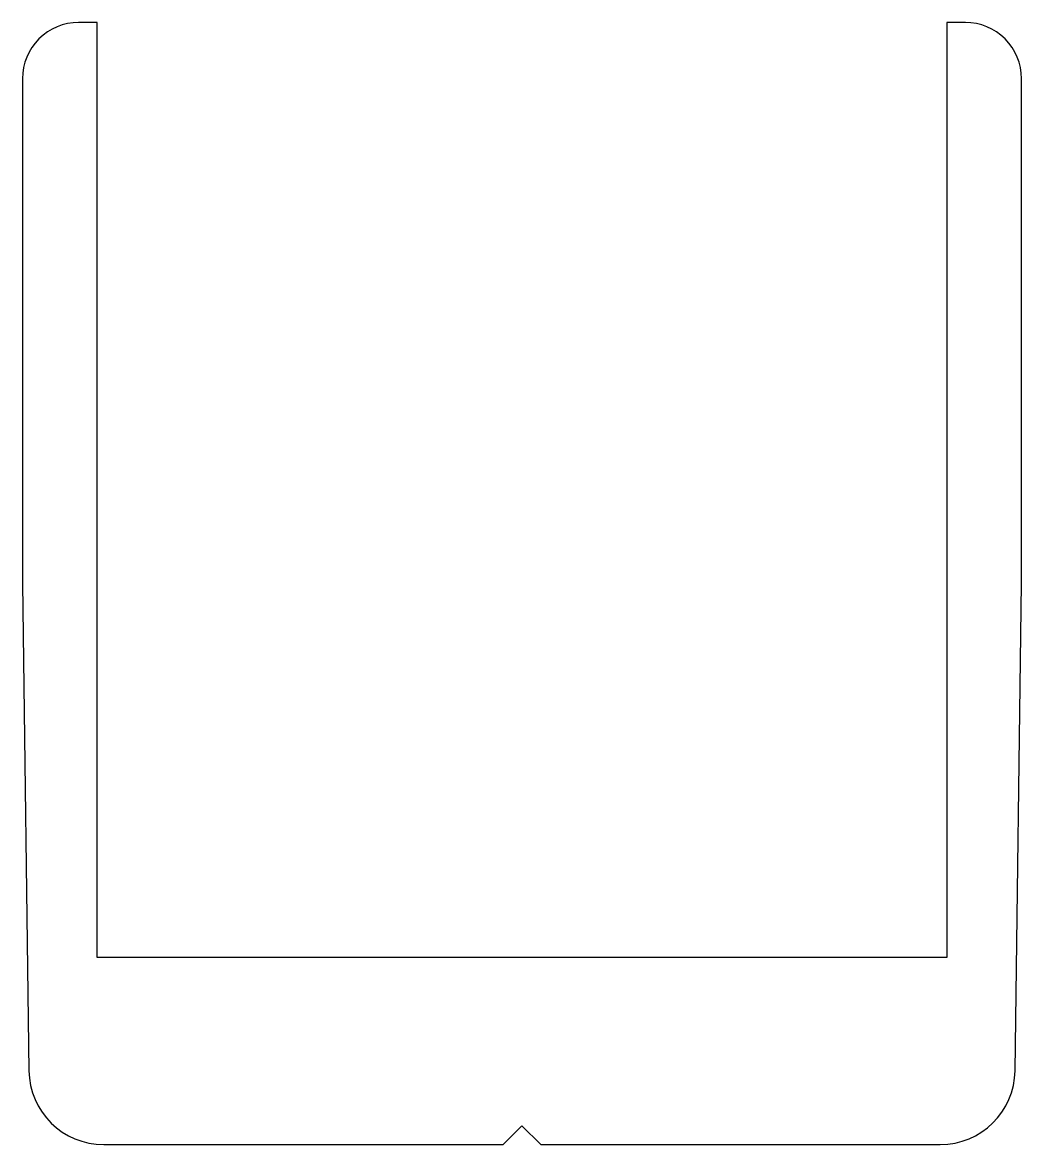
# Model space of a CAD drawing. Extents: x 169.7 to 196.4, y 213.9 to 243.9.
import ezdxf

# ---------------------------------------------------------------- set-up
doc = ezdxf.new("R2010")
doc.units = 0
doc.layers.add('ANA', color=220, linetype='CONTINUOUS')

msp = doc.modelspace()

# ---------------------------------------------------------------- linework, layer by layer
at = {"layer": 'ANA'}
msp.add_lwpolyline([(194.249, 213.884, 0.410314), (196.248, 215.858), (196.422, 228.884), (196.422, 242.384, 0.414214), (194.922, 243.884), (194.422, 243.884), (194.422, 218.884), (171.722, 218.884), (171.722, 243.884), (171.222, 243.884, 0.414214), (169.722, 242.384), (169.722, 228.884), (169.896, 215.858, 0.410314), (171.896, 213.884), (182.572, 213.884), (183.072, 214.384), (183.572, 213.884)], format="xyb", close=True, dxfattribs=at)

doc.saveas('drawing.dxf')
